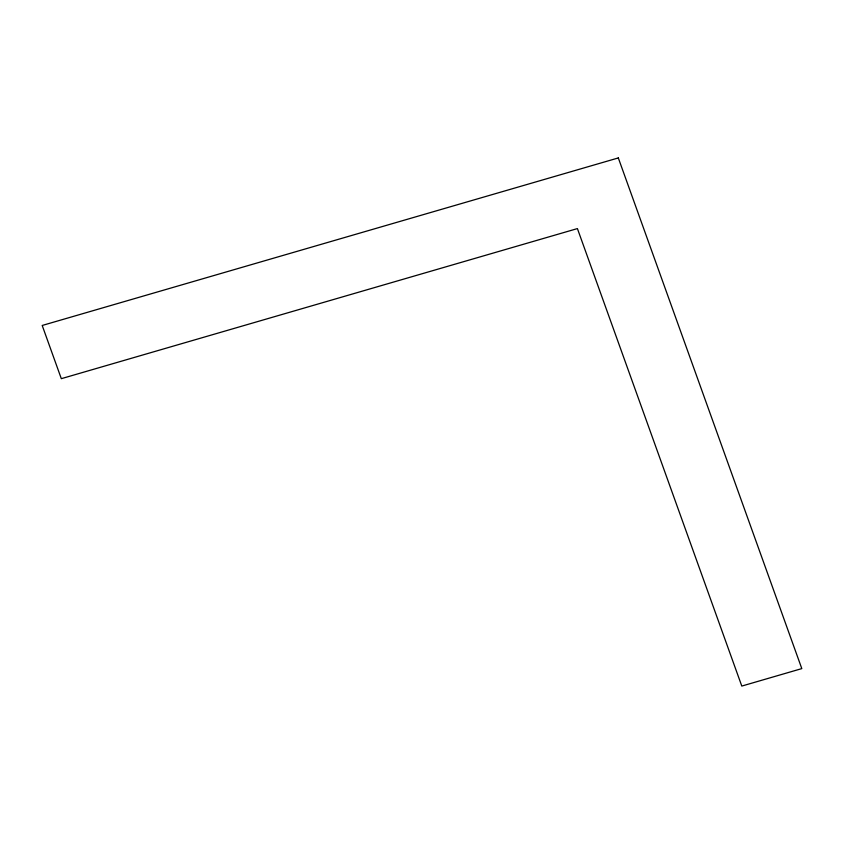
<?xml version="1.0" encoding="UTF-8"?>
<svg xmlns="http://www.w3.org/2000/svg" width="844" height="844" viewBox="0 0 844 844"><rect width="100%" height="100%" fill="white"/><g stroke="black" fill="none" stroke-linecap="round" stroke-linejoin="round"><path stroke-width="1.27" d="M618.314 157.933L42.2 325.467L61.317 378.671L577.412 228.587L741.792 686.066L801.8 668.606L618.314 157.933"/></g></svg>
